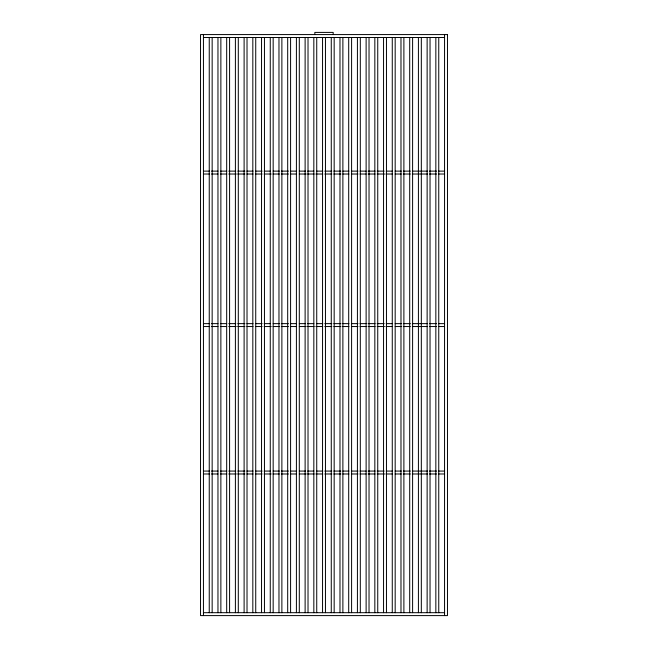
<?xml version="1.0" encoding="UTF-8"?>
<svg xmlns="http://www.w3.org/2000/svg" width="648" height="648" viewBox="0 0 648 648"><rect width="100%" height="100%" fill="white"/><g stroke="black" fill="none" stroke-linecap="round" stroke-linejoin="round"><path stroke-width="0.49" stroke-dasharray="3.24 2.43" d="M235.394 174.02L237.33 174.02M270.257 174.02L272.192 174.02M305.119 174.02L307.055 174.02M313.834 174.02L315.77 174.02M383.551 174.02L385.495 174.02M235.394 326.543L237.33 326.543M270.257 326.543L272.192 326.543M305.119 326.543L307.055 326.543M313.834 326.543L315.77 326.543M383.551 326.543L385.495 326.543M235.394 473.98L237.33 473.98M270.257 473.98L272.192 473.98M305.119 473.98L307.055 473.98M313.834 473.98L315.77 473.98M383.551 473.98L385.495 473.98"/><path stroke-width="0.97" d="M203.44 37.487L444.56 37.487M203.44 171.121L209.506 171.121M211.531 171.121L217.963 171.121M220.636 171.121L226.703 171.121M228.728 171.121L235.807 171.121M237.832 171.121L244.912 171.121M246.937 171.121L253.004 171.121M255.733 171.121L262.108 171.121M264.133 171.121L270.257 171.121M273.164 171.121L279.304 171.121M281.329 171.121L288.409 171.121M290.434 171.121L296.509 171.121M299.303 171.121L305.613 171.121M307.63 171.121L313.834 171.121M316.734 171.121L322.777 171.121M324.786 171.121L331.833 171.121M333.85 171.121L340.897 171.121M342.881 171.121L348.948 171.121M351.597 171.121L358.004 171.121M360.013 171.121L366.12 171.121M368.072 171.121L375.111 171.121M377.128 171.121L384.175 171.121M386.184 171.121L392.267 171.121M395.175 171.121L401.282 171.121M403.299 171.121L410.338 171.121M412.355 171.121L427.453 171.121M429.462 171.121L436.509 171.121M438.526 171.121L444.56 171.121M203.44 174.02L209.506 174.02M211.531 174.02L217.963 174.02M220.636 174.02L226.703 174.02M228.728 174.02L235.807 174.02M237.832 174.02L244.912 174.02M246.937 174.02L253.004 174.02M255.733 174.02L262.108 174.02M264.133 174.02L270.257 174.02M273.164 174.02L279.304 174.02M281.329 174.02L288.409 174.02M290.434 174.02L296.509 174.02M299.303 174.02L305.613 174.02M307.63 174.02L313.834 174.02M316.734 174.02L322.777 174.02M324.786 174.02L331.833 174.02M333.85 174.02L340.897 174.02M342.881 174.02L348.948 174.02M351.597 174.02L358.004 174.02M360.013 174.02L366.12 174.02M368.072 174.02L375.111 174.02M377.128 174.02L384.175 174.02M386.184 174.02L392.267 174.02M395.175 174.02L401.282 174.02M403.299 174.02L410.338 174.02M412.355 174.02L427.453 174.02M429.462 174.02L436.509 174.02M438.526 174.02L444.56 174.02M203.44 323.636L209.506 323.636M211.531 323.636L217.963 323.636M220.636 323.636L226.703 323.636M228.728 323.636L235.807 323.636M237.832 323.636L244.912 323.636M246.937 323.636L253.004 323.636M255.733 323.636L262.108 323.636M264.133 323.636L270.257 323.636M273.164 323.636L279.304 323.636M281.329 323.636L288.409 323.636M290.434 323.636L296.509 323.636M299.303 323.636L305.613 323.636M307.63 323.636L313.834 323.636M316.734 323.636L322.777 323.636M324.786 323.636L331.833 323.636M333.85 323.636L340.897 323.636M342.881 323.636L348.948 323.636M351.597 323.636L358.004 323.636M360.013 323.636L366.12 323.636M368.072 323.636L375.111 323.636M377.128 323.636L384.175 323.636M386.184 323.636L392.267 323.636M395.175 323.636L401.282 323.636M403.299 323.636L410.338 323.636M412.355 323.636L427.453 323.636M429.462 323.636L436.509 323.636M438.526 323.636L444.56 323.636M203.44 326.543L209.506 326.543M211.531 326.543L217.963 326.543M220.636 326.543L226.703 326.543M228.728 326.543L235.807 326.543M237.832 326.543L244.912 326.543M246.937 326.543L253.004 326.543M255.733 326.543L262.108 326.543M264.133 326.543L270.257 326.543M273.164 326.543L279.304 326.543M281.329 326.543L288.409 326.543M290.434 326.543L296.509 326.543M299.303 326.543L305.613 326.543M307.63 326.543L313.834 326.543M316.734 326.543L322.777 326.543M324.786 326.543L331.833 326.543M333.85 326.543L340.897 326.543M342.881 326.543L348.948 326.543M351.597 326.543L358.004 326.543M360.013 326.543L366.12 326.543M368.072 326.543L375.111 326.543M377.128 326.543L384.175 326.543M386.184 326.543L392.267 326.543M395.175 326.543L401.282 326.543M403.299 326.543L410.338 326.543M412.355 326.543L427.453 326.543M429.462 326.543L436.509 326.543M438.526 326.543L444.56 326.543M203.44 471.072L209.506 471.072M211.531 471.072L217.963 471.072M220.636 471.072L226.703 471.072M228.728 471.072L235.807 471.072M237.832 471.072L244.912 471.072M246.937 471.072L253.004 471.072M255.733 471.072L262.108 471.072M264.133 471.072L270.257 471.072M273.164 471.072L279.304 471.072M281.329 471.072L288.409 471.072M290.434 471.072L296.509 471.072M299.303 471.072L305.613 471.072M307.63 471.072L313.834 471.072M316.734 471.072L322.777 471.072M324.786 471.072L331.833 471.072M333.85 471.072L340.897 471.072M342.881 471.072L348.948 471.072M351.597 471.072L358.004 471.072M360.013 471.072L366.12 471.072M368.072 471.072L375.111 471.072M377.128 471.072L384.175 471.072M386.184 471.072L392.267 471.072M395.175 471.072L401.282 471.072M403.299 471.072L410.338 471.072M412.355 471.072L427.453 471.072M429.462 471.072L436.509 471.072M438.526 471.072L444.56 471.072M203.44 473.98L209.506 473.98M211.531 473.98L217.963 473.98M220.636 473.98L226.703 473.98M228.728 473.98L235.807 473.98M237.832 473.98L244.912 473.98M246.937 473.98L253.004 473.98M255.733 473.98L262.108 473.98M264.133 473.98L270.257 473.98M273.164 473.98L279.304 473.98M281.329 473.98L288.409 473.98M290.434 473.98L296.509 473.98M299.303 473.98L305.613 473.98M307.63 473.98L313.834 473.98M316.734 473.98L322.777 473.98M324.786 473.98L331.833 473.98M333.85 473.98L340.897 473.98M342.881 473.98L348.948 473.98M351.597 473.98L358.004 473.98M360.013 473.98L366.12 473.98M368.072 473.98L375.111 473.98M377.128 473.98L384.175 473.98M386.184 473.98L392.267 473.98M395.175 473.98L401.282 473.98M403.299 473.98L410.338 473.98M412.355 473.98L427.453 473.98M429.462 473.98L436.509 473.98M438.526 473.98L444.56 473.98M203.44 612.692L444.56 612.692M444.56 34.579L444.56 615.6M438.753 37.487L438.753 612.692M435.845 37.487L435.845 612.692M430.037 37.487L430.037 612.692M427.129 37.487L427.129 612.692M421.322 37.487L421.322 612.692M418.414 37.487L418.414 612.692M412.606 37.487L412.606 612.692M409.698 37.487L409.698 612.692M403.89 37.487L403.89 612.692M400.982 37.487L400.982 612.692M395.175 37.487L395.175 612.692M392.267 37.487L392.267 612.692M386.459 37.487L386.459 612.692M383.551 37.487L383.551 612.692M377.744 37.487L377.744 612.692M374.836 37.487L374.836 612.692M369.028 37.487L369.028 612.692M366.12 37.487L366.12 612.692M360.312 37.487L360.312 612.692M357.413 37.487L357.413 612.692M351.597 37.487L351.597 612.692M348.697 37.487L348.697 612.692M342.881 37.487L342.881 612.692M339.981 37.487L339.981 612.692M334.166 37.487L334.166 612.692M333.169 34.579L333.169 32.4L314.831 32.4L314.831 34.579M331.266 37.487L331.266 612.692M325.45 37.487L325.45 612.692M322.55 37.487L322.55 612.692M316.734 37.487L316.734 612.692M313.834 37.487L313.834 612.692M308.019 37.487L308.019 612.692M305.119 37.487L305.119 612.692M299.303 37.487L299.303 612.692M296.403 37.487L296.403 612.692M290.588 37.487L290.588 612.692M287.688 37.487L287.688 612.692M281.88 37.487L281.88 612.692M278.972 37.487L278.972 612.692M273.164 37.487L273.164 612.692M270.257 37.487L270.257 612.692M264.449 37.487L264.449 612.692M261.541 37.487L261.541 612.692M255.733 37.487L255.733 612.692M252.825 37.487L252.825 612.692M247.018 37.487L247.018 612.692M244.11 37.487L244.11 612.692M238.302 37.487L238.302 612.692M235.394 37.487L235.394 612.692M229.586 37.487L229.586 612.692M226.679 37.487L226.679 612.692M220.871 37.487L220.871 612.692M217.963 37.487L217.963 612.692M212.155 37.487L212.155 612.692M209.247 37.487L209.247 612.692M203.44 34.579L203.44 615.6M447.468 34.579L200.532 34.579L200.532 615.6L447.468 615.6L447.468 34.579"/></g></svg>
